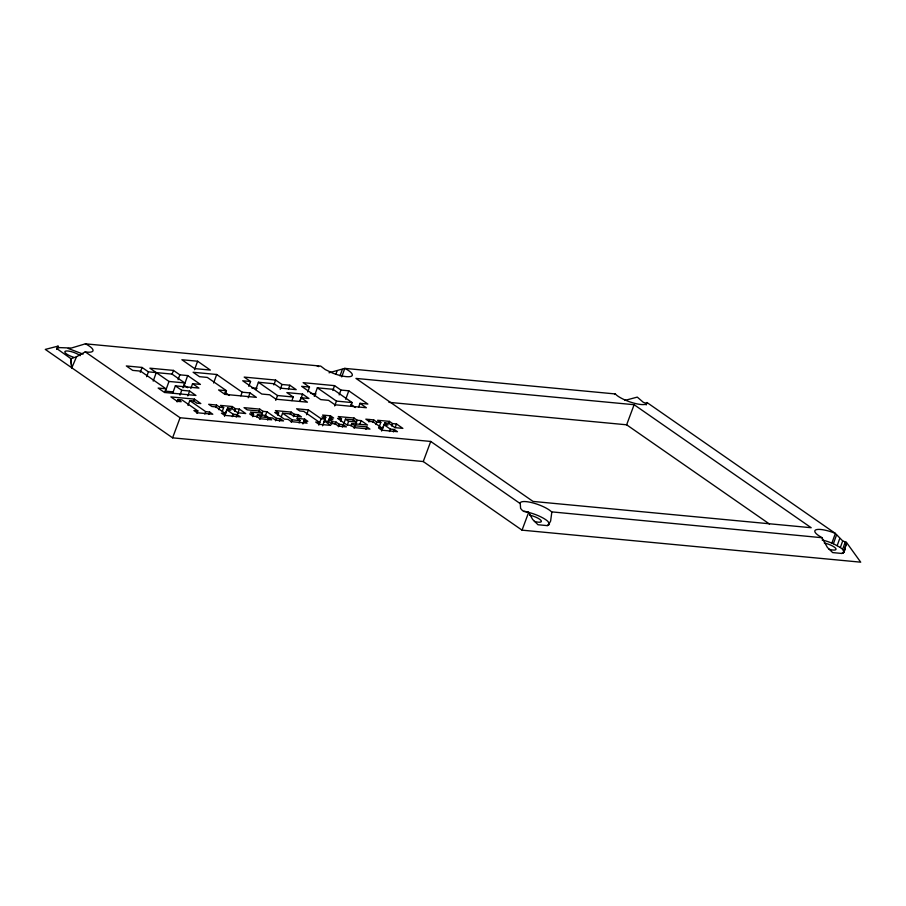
<?xml version="1.0" encoding="UTF-8"?>
<svg xmlns="http://www.w3.org/2000/svg" width="906" height="906" viewBox="0 0 906 906"><rect width="100%" height="100%" fill="white"/><g stroke="black" fill="none" stroke-linecap="round" stroke-linejoin="round"><path stroke-width="1.36" d="M831.867 543.147L835.366 533.43L832.693 532.366A17.384 4.564 19.8 0 0 815.796 529.885A17.384 4.564 19.8 0 0 821.753 537.473L827.405 547.451L832.648 552.592L841.9 553.464L844.086 552.264L846.419 542.354L842.705 540.939L835.366 533.43L647.02 402.547A17.384 4.564 19.8 0 1 635.548 403.555A17.384 4.564 19.8 0 1 616.748 395.299L615.344 393.951L344.79 368.38L329.025 372.785M551.811 512.173L550.621 521.063L548.719 524.461L547.224 525.616L537.971 524.733L532.569 519.353L528.685 512.309L522.649 510.78L520.599 508.425L520.214 502.887A17.384 4.564 19.8 0 1 533.985 503.204A17.384 4.564 19.8 0 1 551.561 511.856L822.308 537.745M140.294 372.298L142.038 367.44L126.319 365.945L132.684 370.373L140.543 371.12L166.002 388.799L164.699 392.445M146.659 376.715L148.403 371.856L142.038 367.44M153.205 381.098L156.262 372.604M190.815 388.527L192.57 383.668L200.419 384.416L187.689 375.571L179.83 374.824L173.465 370.407L149.898 368.176L168.992 381.449L165.492 391.154L173.352 391.902M172.163 374.053L173.465 370.407M172.729 393.147L175.356 385.865L198.935 388.096L192.57 383.668M178.086 379.682L179.83 374.824M177.112 401.913L177.984 399.489L181.913 399.852L197.825 410.905L196.953 413.34M179.977 395.141L181.721 390.282L175.356 385.865M182.955 387.791L184.711 382.932L171.981 374.087L148.403 371.856M187.689 375.571L184.19 385.288L187.667 387.7M194.53 369.727L197.599 361.222L181.88 359.739L194.609 368.583L210.328 370.067L197.599 361.222M187.825 395.888L189.581 391.03L181.721 390.282M188.029 405.458L189.773 400.599L193.703 400.973L196.885 403.181L200.815 403.555L194.45 399.127L170.883 396.907L177.248 401.324L181.166 401.698L177.984 399.489M193.578 401.562L194.45 399.127M213.623 382.989L216.693 374.495L193.114 372.264L199.479 376.681L207.338 377.428L226.432 390.69L225.118 394.337M204.813 414.087L205.685 411.652L189.773 400.599M208.742 414.45L209.614 412.026L205.685 411.652M215.662 407.462L216.534 405.039L208.674 404.291L211.857 406.511L215.787 406.873L225.334 413.51L224.462 415.945M218.844 409.682L219.716 407.247L216.534 405.039M222.332 411.267L223.646 407.621L220.464 405.412L232.242 406.522L235.424 408.731L239.354 409.104L245.719 413.532L237.859 412.785L231.494 408.368L227.576 407.994L224.948 415.276M224.643 415.899L226.828 409.829L230.758 410.203L227.576 407.994M231.37 408.957L232.242 406.522M232.31 416.681L233.193 414.257L226.828 409.829M234.552 411.165L235.424 408.731M240.837 395.82L242.151 392.185L216.693 374.495M236.239 417.054L237.123 414.62L233.193 414.257M237.61 413.963L239.354 409.104M248.81 386.375L250.554 381.517L244.19 377.089L275.617 380.067L281.981 384.484L289.841 385.231L296.205 389.648L280.498 388.164L274.122 383.748L258.414 382.253L255.786 389.546M248.255 397.779L249.999 392.921L242.151 392.185M252.706 416.703L253.578 414.269L250.396 412.06L262.185 413.17L261.313 415.605M256.636 417.066L257.508 414.642L265.367 415.39L271.732 419.806L259.943 418.697L256.76 416.477L252.831 416.114L249.648 413.895L253.578 414.269M258.878 411.55L259.75 409.127L244.031 407.643L247.213 409.852L259.003 410.962L262.185 413.17M259.818 419.285L260.69 416.851L257.508 414.642M261.619 414.982L262.933 411.335L259.75 409.127M273.872 384.925L275.617 380.067M265.107 416.567L266.862 411.709L262.933 411.335M267.678 420.022L268.55 417.598M275.752 400.384L277.508 395.526L258.414 382.253M280.237 389.342L281.981 384.484M275.537 420.769L276.409 418.334L266.862 411.709M277.768 415.254L278.64 412.819L275.458 410.611L291.177 412.094L294.359 414.302L298.289 414.676L301.471 416.885L293.612 416.148L290.43 413.929L282.57 413.193L281.268 416.839M288.527 388.867L289.841 385.231M279.456 421.143L280.339 418.708L276.409 418.334M291.913 400.656L293.227 397.009L286.862 392.581L302.57 394.076L308.935 398.493L301.075 397.745L299.773 401.392M290.305 414.529L291.177 412.094M291.245 422.253L292.117 419.829L282.57 413.193M293.487 416.737L294.359 414.302M299.954 401.358L302.57 394.076M297.417 417.111L298.289 414.676M307.734 391.947L309.49 387.089L303.125 382.66L334.552 385.639L340.916 390.056L348.776 390.803L367.87 404.065L360.01 403.317L358.697 406.964M299.105 423L299.977 420.565L296.794 418.357L304.654 419.104L307.836 421.313L303.906 420.939L303.034 423.362M302.91 423.951L304.654 419.104M306.636 414.755L308.391 409.897L296.602 408.787L299.784 410.996L303.714 411.369L319.625 422.423L318.753 424.857M314.28 396.33L317.349 387.825L333.057 389.308L352.151 402.581L350.837 406.216M335.843 374.348L337.009 371.109M318.935 424.812L321.12 418.742L308.391 409.897M332.808 390.486L334.552 385.639M339.999 375.877L342.332 369.399M322.547 425.809L325.05 419.116L321.868 416.907L325.786 417.281L324.042 422.139M341.732 376.885L344.79 368.38L346.624 369.342A17.384 4.564 19.8 0 1 350.758 376.454A17.384 4.564 19.8 0 1 332.921 373.193L325.254 369.569L320.724 366.103L85.413 343.827L71.348 348.04L58.981 347.587L56.84 348.617L71.03 358.742L76.557 356.726L85.243 351.868L86.67 352.094A17.384 4.564 19.8 0 0 86.602 344.416L85.413 343.827M328.097 421.913L329.716 417.643L333.646 418.017L330.464 415.809L322.604 415.061L325.786 417.281M328.278 421.879L330.464 415.809M334.688 405.945L336.443 401.098L317.349 387.825M339.172 394.914L340.916 390.056M331.279 424.133L332.151 421.698L328.969 419.489L332.898 419.863L329.716 417.643M335.209 424.495L336.081 422.071L332.151 421.698M345.718 399.297L348.776 390.803M338.391 426.715L339.263 424.28L336.081 422.071M340.633 421.188L341.505 418.765L338.323 416.556L354.042 418.04L357.224 420.248L361.154 420.622L367.519 425.039L351.8 423.555L350.928 425.979M342.321 427.077L343.193 424.654L339.263 424.28M343.691 423.997L345.435 419.138L353.295 419.874L356.477 422.083L348.617 421.347L345.435 419.138M347.304 424.982L348.617 421.347M353.17 420.463L354.042 418.04M354.11 428.198L354.982 425.763L351.8 423.555M355.605 424.518L357.224 420.248M359.841 424.257L361.154 420.622M365.899 429.308L366.771 426.885L354.982 425.763M368.878 421.947L369.75 419.523M372.808 422.321L373.68 419.897L365.831 419.15L369.014 421.358L372.932 421.732L382.479 428.368L381.607 430.792M375.99 424.529L376.862 422.105L373.68 419.897M379.048 427.338L380.792 422.479L377.609 420.271L389.399 421.381L392.581 423.589L396.511 423.963L402.876 428.379L395.016 427.643L388.651 423.215L384.722 422.853L382.978 427.7M381.788 430.758L383.974 424.688L387.904 425.061L384.722 422.853M388.527 423.804L389.399 421.381M389.467 431.539L390.339 429.104L383.974 424.688M391.709 426.024L392.581 423.589M393.397 431.913L394.269 429.478L390.339 429.104M395.197 427.609L396.511 423.963M646.137 404.982L647.02 402.547L645.536 403.102L643.362 402.355L637.28 397.111L624.732 400.463M844.086 552.264L842.637 549.33L840.338 547.496L833.384 543.747L836.555 534.959M837.189 545.593L839.76 538.436M840.338 547.496L842.705 540.939M842.637 549.33L845.162 542.286M843.146 553.181L845.366 548.696M843.905 550.95L846.385 544.076M58.063 346.126L56.84 348.991L58.063 346.126L45.3 349.41L172.593 437.836L180.079 417.745L430.735 441.449L520.282 503.645M172.593 437.836L423.249 461.539L430.735 441.449M423.249 461.539L522.037 530.157L528.685 512.309M388.923 402.332L626.635 424.801L634.121 404.71L811.187 527.722L533.034 501.426L355.967 378.414L634.121 404.71M71.8 367.813L70.634 358.572L71.8 367.813L76.557 356.726M841.9 553.464L843.509 552.173M614.596 394.472L615.344 393.951M547.224 525.616L549.398 524.472L548.062 521.562A17.384 4.564 19.8 0 0 523.861 511.482M250.554 381.517L242.695 380.769L261.789 394.031L269.648 394.778L276.013 399.206L307.44 402.173L301.075 397.745M309.49 387.089L301.63 386.341L320.724 399.603L328.584 400.35L334.948 404.767L366.375 407.745L360.01 403.317M251.619 387.836L257.089 388.357M310.554 393.408L316.024 393.929M168.992 381.449L184.711 382.932M226.432 390.69L218.573 389.954L224.937 394.37L256.364 397.349L249.999 392.921M277.508 395.526L293.227 397.009M336.443 401.098L352.151 402.581M166.002 388.799L158.154 388.062L164.518 392.479L195.945 395.446L189.581 391.03M219.716 407.247L223.646 407.621M278.64 412.819L274.722 412.445L284.269 419.082L288.187 419.455L291.37 421.664L307.089 423.147L303.906 420.939M341.505 418.765L337.576 418.391L347.123 425.027L351.052 425.39L354.235 427.609L369.954 429.093L366.771 426.885M376.862 422.105L380.792 422.479M321.12 418.742L325.05 419.116M197.825 410.905L193.895 410.543L197.078 412.751L212.797 414.235L209.614 412.026M225.334 413.51L221.404 413.136L224.586 415.344L240.305 416.839L237.123 414.62M260.69 416.851L272.48 417.972L275.662 420.18L283.521 420.916L280.339 418.708M292.117 419.829L299.977 420.565M319.625 422.423L315.696 422.049L318.878 424.268L330.667 425.378L324.303 420.95L328.232 421.324L331.415 423.532L335.333 423.906L338.516 426.126L346.375 426.862L343.193 424.654M382.479 428.368L378.561 427.994L381.743 430.203L397.451 431.686L394.269 429.478M522.037 530.157L860.7 562.173L846.419 542.354M68.21 348.459L83.103 354.133M833.384 543.747L829.205 542.082A17.384 4.564 19.8 0 0 822.138 539.999M316.941 365.741L318.685 366.613M58.199 347.043L58.981 347.587M626.635 424.801L769.511 524.053M350.894 404.416L355.39 407.541M224.767 392.241L229.388 395.458M85.243 351.868L180.079 417.745M534.359 521.392A8.822 2.31 19.8 0 0 541.358 521.55L541.29 520.893A8.822 2.31 19.8 0 0 529.659 515.174M829.024 549.251A8.822 2.31 19.8 0 0 836.012 549.41L835.955 548.753A8.822 2.31 19.8 0 0 824.324 543.034M73.454 357.202A8.822 2.31 19.8 0 1 65.764 351.064A8.822 2.31 19.8 0 1 80.204 355.696"/></g></svg>
